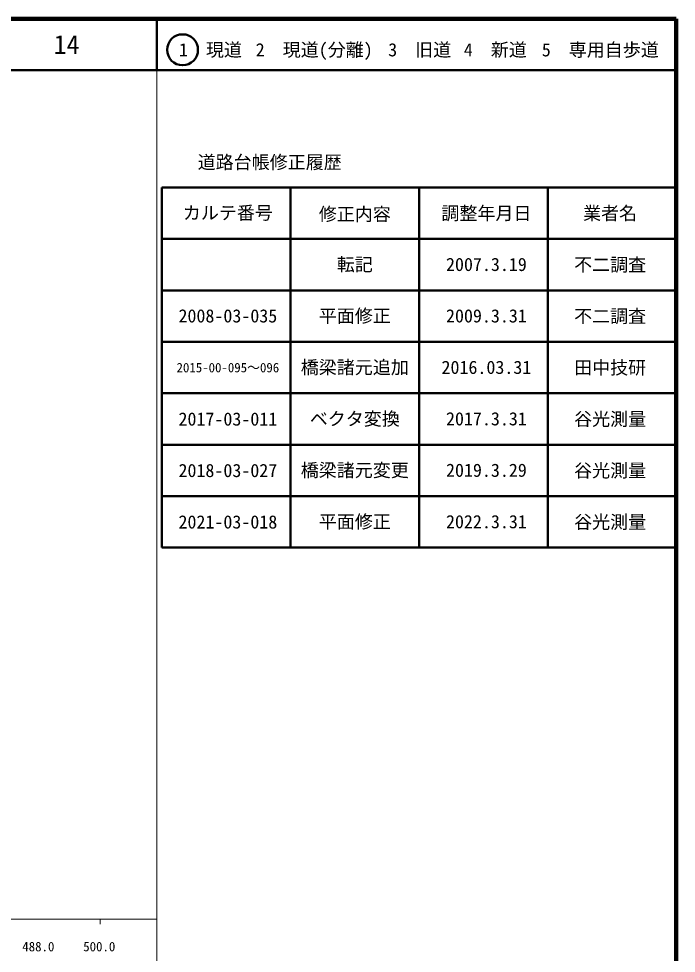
# Model space of a CAD drawing. Units: millimetres on the paper, enlarged 1000 times. Extents: x 40000 to 680000, y 20000 to 380000.
# Drawn here: x 552180 to 680000, y 198357 to 380000 of the extents above; entities that cross this region are included whole.
import ezdxf
from ezdxf.enums import TextEntityAlignment as Align

# ---------------------------------------------------------------- set-up
doc = ezdxf.new("R2010")
doc.units = ezdxf.units.MM
doc.header["$LTSCALE"] = 1000
for name, color, linetype, lineweight in [('M-TTL', 2, 'Continuous', 140), ('M-TTL-BAND', 7, 'Continuous', 13), ('M-TTL-FRAM', 2, 'Continuous', 50), ('M-TTL-LINE', 7, 'Continuous', 50)]:
    doc.layers.add(name, color=color, linetype=linetype, lineweight=lineweight)
doc.layers.add('M-TTL-TXT', color=7, linetype='Continuous')
doc.styles.add('ＭＳ ゴシック', font='')
doc.styles.get('ＭＳ ゴシック').set_extended_font_data('MS Gothic')

msp = doc.modelspace()

# ---------------------------------------------------------------- linework, layer by layer
at = {"layer": 'M-TTL'}
for p, q in [((680000, 380000), (40000, 380000)), ((680000, 20000), (680000, 380000))]:
    msp.add_line(p, q, dxfattribs=at)
at = {"layer": 'M-TTL-BAND'}
for p, q in [((579000, 20000), (579000, 370000)), ((40000, 205000), (579000, 205000)), ((568000, 205000), (568000, 204000))]:
    msp.add_line(p, q, dxfattribs=at)
at = {"layer": 'M-TTL-FRAM'}
for p, q in [((580000, 347197), (680000, 347197)), ((580000, 347197), (580000, 277197)), ((580000, 277197), (680000, 277197))]:
    msp.add_line(p, q, dxfattribs=at)
at = {"layer": 'M-TTL-LINE'}
for p, q in [((579000, 380000), (579000, 370000)), ((40000, 370000), (680000, 370000)), ((605000, 347197), (605000, 277197)), ((630000, 347197), (630000, 277197)), ((655000, 347197), (655000, 277197)), ((580000, 337197), (680000, 337197)), ((580000, 327197), (680000, 327197)), ((580000, 317197), (680000, 317197)), ((580000, 307197), (680000, 307197)), ((580000, 297197), (680000, 297197)), ((580000, 287197), (680000, 287197))]:
    msp.add_line(p, q, dxfattribs=at)
msp.add_circle((584031, 373958), 3000, dxfattribs=at)

# ---------------------------------------------------------------- texts
at = {"layer": 'M-TTL-BAND', "style": 'ＭＳ ゴシック'}
for s, p in [('488.0', (556000, 198195)), ('500.0', (567844, 198195))]:
    msp.add_text(s, height=1833, dxfattribs=at).set_placement(p, align=Align.BOTTOM_CENTER)
at = {"layer": 'M-TTL-TXT', "style": 'ＭＳ ゴシック'}
for s, height, p in [('14', 3666, (561497, 375000)), ('1\u3000現道', 2566, (589448, 373958)), ('2\u3000現道(分離)', 2566, (609619, 373958)), ('3\u3000旧道', 2566, (630121, 373958)), ('4\u3000新道', 2566, (644824, 373958)), ('5\u3000専用自歩道', 2566, (665228, 373958)), ('道路台帳修正履歴', 2566, (600968, 352113)), ('カルテ番号', 2566, (592839, 342277)), ('修正内容', 2566, (617509, 342023)), ('調整年月日', 2566, (643089, 342197)), ('業者名', 2566, (667134, 342197)), ('転記', 2566, (617509, 332245)), ('2007.3.19', 2566, (643089, 332245)), ('不二調査', 2566, (667134, 332189)), ('2008-03-035', 2566, (592839, 322245)), ('平面修正', 2566, (617509, 322245)), ('2009.3.31', 2566, (643089, 322245)), ('不二調査', 2566, (667134, 322189)), ('2015-00-095～096', 1833, (592839, 312189)), ('橋梁諸元追加', 2566, (617509, 312245)), ('2016.03.31', 2566, (643089, 312245)), ('田中技研', 2566, (667134, 312189)), ('2017-03-011', 2566, (592839, 302197)), ('ベクタ変換', 2566, (617509, 302245)), ('2017.3.31', 2566, (643089, 302245)), ('谷光測量', 2566, (667134, 302189)), ('2018-03-027', 2566, (592839, 292197)), ('橋梁諸元変更', 2566, (617509, 292245)), ('2019.3.29', 2566, (643089, 292245)), ('谷光測量', 2566, (667134, 292189)), ('2021-03-018', 2566, (592839, 282197)), ('平面修正', 2566, (617509, 282245)), ('2022.3.31', 2566, (643089, 282245)), ('谷光測量', 2566, (667134, 282189))]:
    msp.add_text(s, height=height, dxfattribs=at).set_placement(p, align=Align.MIDDLE_CENTER)

doc.saveas('drawing.dxf')
